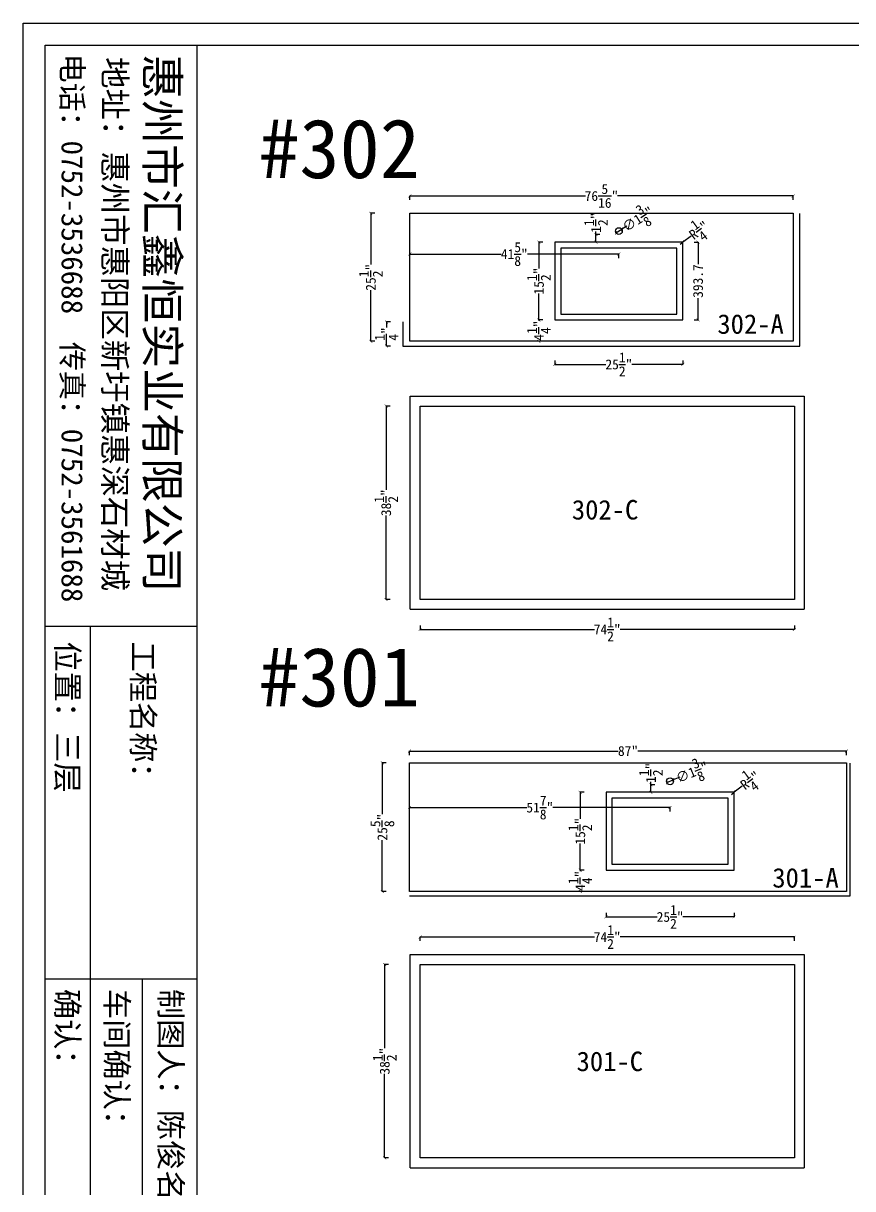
# Model space of a CAD drawing. Header units: millimetres. Extents: x 3183 to 64783, y -8707 to 2293.
# Drawn here: x 3183 to 7377, y -3600 to 2293 of the extents above; entities that cross this region are included whole.
import ezdxf
from ezdxf.lldxf.tags import DXFTag

# ---------------------------------------------------------------- set-up
doc = ezdxf.new("R2010")
doc.units = ezdxf.units.MM
for name, color, linetype in [('大样', 3, 'Continuous'), ('标注', 1, 'Continuous'), ('框', 4, 'Continuous'), ('编号', 6, 'Continuous')]:
    doc.layers.add(name, color=color, linetype=linetype)
doc.styles.get("Standard").update_dxf_attribs({"font": 'arial.ttf'})
doc.styles.add('样式 1', font='NSimSun.ttf')
tags = doc.linetypes.add('MB', pattern='A,0.5,-0.2,["MB",Standard,S=0.1,R=0,X=-0.1,Y=-0.05],-0.2', length=0.9).pattern_tags.tags
tags[6] = DXFTag(74, 10)
doc.linetypes.add('ZIGZAG', pattern='A,0.00254,-5.08,[131,ltypeshp.shx,S=5.08,R=0,X=-5.08,Y=0],-10.16,[131,ltypeshp.shx,S=5.08,R=180,X=5.08,Y=0],-5.08', length=20.32254)
doc.dimstyles.new('毫米', dxfattribs={"dimtxt": 50, "dimasz": 15, "dimexe": 1, "dimexo": 0.5, "dimtad": 0, "dimdec": 4, "dimdsep": 46, "dimtxsty": '样式 1', "dimblk": 'ARCHTICK', "dimcen": 2.5, "dimclrt": 1, "dimadec": 0, "dimazin": 0, "dimtfac": 1, "dimtdec": 4, "dimtmove": 0, "dimatfit": 3, "dimfxl": 20, "dimfxlon": 1, "dimtolj": 1, "dimarcsym": 0})
doc.dimstyles.new('英寸', dxfattribs={"dimtxt": 50, "dimasz": 15, "dimexe": 1, "dimexo": 0.5, "dimtad": 0, "dimdec": 4, "dimlfac": 0.03937, "dimlunit": 5, "dimtxsty": '样式 1', "dimblk": 'ARCHTICK', "dimcen": 2.5, "dimclrt": 1, "dimadec": 0, "dimazin": 0, "dimtfac": 1, "dimtdec": 4, "dimtmove": 0, "dimatfit": 3, "dimfxl": 20, "dimfxlon": 1, "dimtolj": 1, "dimarcsym": 0})

# ---------------------------------------------------------------- blocks, each defined once
blk = doc.blocks.new('框')
for p, q in [((20795, -6593.4), (20795, -7291.7)), ((20795, -6844.9), (26301.7, -6844.9)), ((19174.7, -7084.3), (24363.8, -7084.3))]:
    blk.add_line(p, q)
at = {"layer": '框'}
for p, q in [((16501.7, -6593.4), (26301.7, -6593.4)), ((19174.7, -6593.4), (19174.7, -7291.7))]:
    blk.add_line(p, q, dxfattribs=at)
for points in [[(16401.7, -391.7), (26401.7, -391.7), (26401.7, -7391.7), (16401.7, -7391.7)], [(16501.7, -491.7), (26301.7, -491.7), (26301.7, -7291.7), (16501.7, -7291.7)]]:
    blk.add_lwpolyline(points, close=True, dxfattribs=at)
at = {"layer": '框', "style": '样式 1'}
for s, height, p in [('惠州市汇鑫恒实业有限公司', 151.106, (16544.1, -6828.5)), ('地址：惠州市惠阳区新圩镇惠深石材城', 105.84, (16557.1, -7023.4)), ('电话：0752-3536688', 97.689, (16541.1, -7215.8)), ('传真：0752-3561688', 97.689, (17865.9, -7215.8))]:
    blk.add_text(s, height=height, dxfattribs=at).set_placement(p)
for tag, p in [('制图人：', (20840.1, -6764.8)), ('出图日期：', (22426.6, -6767.5)), ('图号：', (24401.3, -6776.7)), ('工程名称：', (19243.4, -6892.1)), ('车间确认：', (20840.1, -7012.5)), ('出货日期：', (22426.6, -7010.9)), ('工程编号：', (24384.7, -7131.5)), ('位置：', (19243.4, -7239.7)), ('确认：', (20840.1, -7240)), ('单位：', (22426.6, -7248.8))]:
    blk.add_attdef(tag, p, '', height=101.9, dxfattribs=at)
blk = doc.blocks.new('_ArchTick')
at = {"color": 0, "linetype": 'ByBlock', "const_width": 0.15}
blk.add_lwpolyline([(-0.5, -0.5), (0.5, 0.5)], dxfattribs=at)
blk = doc.blocks.new('*D9')
at = {"layer": 'Defpoints', "color": 0, "transparency": 16777216}
for p in [(5137, 1419.7), (5137, 1332.3), (7075.3, 1332.3)]:
    blk.add_point(p, dxfattribs=at)
at = {"layer": '标注', "color": 0, "lineweight": -2, "transparency": 16777216}
for p, q in [((5137, 1399.7), (5137, 1420.7)), ((5137, 1419.7), (6025.4, 1419.7)), ((7075.3, 1419.7), (6187, 1419.7)), ((7075.3, 1399.7), (7075.3, 1420.7))]:
    blk.add_line(p, q, dxfattribs=at)
at = {"layer": '标注', "color": 0, "lineweight": -2, "transparency": 16777216, "xscale": 15, "yscale": 15, "zscale": 15, "rotation": 180}
blk.add_blockref('_ArchTick', (5137, 1419.7), dxfattribs=at)
at = {"layer": '标注', "color": 0, "lineweight": -2, "transparency": 16777216, "xscale": 15, "yscale": 15, "zscale": 15}
blk.add_blockref('_ArchTick', (7075.3, 1419.7), dxfattribs=at)
at = {"layer": '标注', "color": 1, "transparency": 16777216, "insert": (6106.2, 1419.7), "char_height": 50, "attachment_point": 5, "style": '样式 1'}
blk.add_mtext('\\A1;76{\\H1x;\\S5/16;}"', dxfattribs=at)
blk = doc.blocks.new('*D10')
at = {"layer": 'Defpoints', "color": 0, "transparency": 16777216}
for p in [(4939.7, 1332.3), (5137, 1332.3), (5137, 684.6)]:
    blk.add_point(p, dxfattribs=at)
at = {"layer": '标注', "color": 0, "lineweight": -2, "transparency": 16777216}
for p, q in [((4959.7, 1332.3), (4938.7, 1332.3)), ((4939.7, 1332.3), (4939.7, 1073.6)), ((4939.7, 684.6), (4939.7, 943.3)), ((4959.7, 684.6), (4938.7, 684.6))]:
    blk.add_line(p, q, dxfattribs=at)
at = {"layer": '标注', "color": 0, "lineweight": -2, "transparency": 16777216, "xscale": 15, "yscale": 15, "zscale": 15}
for p, rotation in [((4939.7, 1332.3), 90), ((4939.7, 684.6), 270)]:
    blk.add_blockref('_ArchTick', p, dxfattribs=dict(at, rotation=rotation))
at = {"layer": '标注', "color": 1, "transparency": 16777216, "insert": (4939.7, 1008.4), "char_height": 50, "attachment_point": 5, "rotation": 90, "style": '样式 1'}
blk.add_mtext('\\A1;25{\\H1x;\\S1/2;}"', dxfattribs=at)
blk = doc.blocks.new('*D11')
at = {"layer": 'Defpoints', "color": 0, "transparency": 16777216}
for p in [(5870.4, 1186.2), (5789.7, 792.5), (5870.4, 792.5)]:
    blk.add_point(p, dxfattribs=at)
at = {"layer": '标注', "color": 0, "lineweight": -2, "transparency": 16777216}
for p, q in [((5809.7, 1186.2), (5788.7, 1186.2)), ((5789.7, 1186.2), (5789.7, 1052.3)), ((5789.7, 792.5), (5789.7, 926.5)), ((5809.7, 792.5), (5788.7, 792.5))]:
    blk.add_line(p, q, dxfattribs=at)
at = {"layer": '标注', "color": 0, "lineweight": -2, "transparency": 16777216, "xscale": 15, "yscale": 15, "zscale": 15}
for p, rotation in [((5789.7, 1186.2), 90), ((5789.7, 792.5), 270)]:
    blk.add_blockref('_ArchTick', p, dxfattribs=dict(at, rotation=rotation))
at = {"layer": '标注', "color": 1, "transparency": 16777216, "insert": (5789.7, 989.4), "char_height": 50, "attachment_point": 5, "rotation": 90, "style": '样式 1'}
blk.add_mtext('\\A1;15{\\H1x;\\S1/2;}"', dxfattribs=at)
blk = doc.blocks.new('*D12')
at = {"layer": 'Defpoints', "color": 0, "transparency": 16777216}
for p in [(5960, 792.5), (5789.7, 684.6), (5960, 684.6)]:
    blk.add_point(p, dxfattribs=at)
at = {"layer": '标注', "color": 0, "lineweight": -2, "transparency": 16777216}
for p, q in [((5809.7, 792.5), (5788.7, 792.5)), ((5789.7, 792.5), (5789.7, 787.9)), ((5809.7, 684.6), (5788.7, 684.6)), ((5789.7, 684.6), (5789.7, 689.2))]:
    blk.add_line(p, q, dxfattribs=at)
at = {"layer": '标注', "color": 0, "lineweight": -2, "transparency": 16777216, "xscale": 15, "yscale": 15, "zscale": 15}
for p, rotation in [((5789.7, 792.5), 90), ((5789.7, 684.6), 270)]:
    blk.add_blockref('_ArchTick', p, dxfattribs=dict(at, rotation=rotation))
at = {"layer": '标注', "color": 1, "transparency": 16777216, "insert": (5789.7, 738.6), "char_height": 50, "attachment_point": 5, "rotation": 90, "style": '样式 1'}
blk.add_mtext('\\A1;4{\\H1x;\\S1/4;}"', dxfattribs=at)
blk = doc.blocks.new('*D13')
at = {"layer": 'Defpoints', "color": 0, "transparency": 16777216}
for p in [(6078.4, 1224.3), (6194.3, 1224.3), (6194.3, 1186.2)]:
    blk.add_point(p, dxfattribs=at)
at = {"layer": '标注', "color": 0, "lineweight": -2, "transparency": 16777216}
for p, q in [((6078.4, 1224.3), (6078.4, 1239.3)), ((6098.4, 1224.3), (6077.4, 1224.3)), ((6098.4, 1186.2), (6077.4, 1186.2)), ((6078.4, 1186.2), (6078.4, 1224.3))]:
    blk.add_line(p, q, dxfattribs=at)
at = {"layer": '标注', "color": 0, "lineweight": -2, "transparency": 16777216, "xscale": 15, "yscale": 15, "zscale": 15}
for p, rotation in [((6078.4, 1224.3), 90), ((6078.4, 1186.2), 270)]:
    blk.add_blockref('_ArchTick', p, dxfattribs=dict(at, rotation=rotation))
at = {"layer": '标注', "color": 1, "transparency": 16777216, "insert": (6078.4, 1284.4), "char_height": 50, "attachment_point": 5, "rotation": 90, "style": '样式 1'}
blk.add_mtext('\\A1;1{\\H1x;\\S1/2;}"', dxfattribs=at)
blk = doc.blocks.new('*D14')
at = {"layer": 'Defpoints', "color": 0, "transparency": 16777216}
for p in [(5870.4, 901.5), (6518.1, 901.5), (6518.1, 568)]:
    blk.add_point(p, dxfattribs=at)
at = {"layer": '标注', "color": 0, "lineweight": -2, "transparency": 16777216}
for p, q in [((5870.4, 588), (5870.4, 567)), ((5870.4, 568), (6129.1, 568)), ((6518.1, 568), (6259.4, 568)), ((6518.1, 588), (6518.1, 567))]:
    blk.add_line(p, q, dxfattribs=at)
at = {"layer": '标注', "color": 0, "lineweight": -2, "transparency": 16777216, "xscale": 15, "yscale": 15, "zscale": 15, "rotation": 180}
blk.add_blockref('_ArchTick', (5870.4, 568), dxfattribs=at)
at = {"layer": '标注', "color": 0, "lineweight": -2, "transparency": 16777216, "xscale": 15, "yscale": 15, "zscale": 15}
blk.add_blockref('_ArchTick', (6518.1, 568), dxfattribs=at)
at = {"layer": '标注', "color": 1, "transparency": 16777216, "insert": (6194.3, 568), "char_height": 50, "attachment_point": 5, "style": '样式 1'}
blk.add_mtext('\\A1;25{\\H1x;\\S1/2;}"', dxfattribs=at)
blk = doc.blocks.new('*D15')
at = {"layer": 'Defpoints', "color": 0, "transparency": 16777216}
for p in [(6518.1, 1186.2), (6504.1, 1175.9)]:
    blk.add_point(p, dxfattribs=at)
at = {"layer": '标注', "color": 0, "lineweight": -2, "transparency": 16777216}
for p in [(6504.1, 1175.9), (6559.3, 1216.7)]:
    blk.add_line(p, (6518.1, 1186.2), dxfattribs=at)
at = {"layer": '标注', "color": 0, "lineweight": -2, "transparency": 16777216, "xscale": 15, "yscale": 15, "zscale": 15, "rotation": 216.4564858522119}
blk.add_blockref('_ArchTick', (6518.1, 1186.2), dxfattribs=at)
at = {"layer": '标注', "color": 1, "transparency": 16777216, "insert": (6599.1, 1246.1), "char_height": 50, "attachment_point": 5, "rotation": 36.45649, "style": '样式 1'}
blk.add_mtext('\\A1;R\\S1/4;"', dxfattribs=at)
blk = doc.blocks.new('*D16')
at = {"layer": 'Defpoints', "color": 0, "transparency": 16777216}
for p in [(6194.3, 1125.8), (5137, 1081.9), (6194.3, 792.5)]:
    blk.add_point(p, dxfattribs=at)
at = {"layer": '标注', "color": 0, "lineweight": -2, "transparency": 16777216}
for p, q in [((5137, 1105.8), (5137, 1126.8)), ((5137, 1125.8), (5599.5, 1125.8)), ((6194.3, 1125.8), (5731.8, 1125.8)), ((6194.3, 1105.8), (6194.3, 1126.8))]:
    blk.add_line(p, q, dxfattribs=at)
at = {"layer": '标注', "color": 0, "lineweight": -2, "transparency": 16777216, "xscale": 15, "yscale": 15, "zscale": 15, "rotation": 180}
blk.add_blockref('_ArchTick', (5137, 1125.8), dxfattribs=at)
at = {"layer": '标注', "color": 0, "lineweight": -2, "transparency": 16777216, "xscale": 15, "yscale": 15, "zscale": 15}
blk.add_blockref('_ArchTick', (6194.3, 1125.8), dxfattribs=at)
at = {"layer": '标注', "color": 1, "transparency": 16777216, "insert": (5665.6, 1125.8), "char_height": 50, "attachment_point": 5, "style": '样式 1'}
blk.add_mtext('\\A1;41{\\H1x;\\S5/8;}"', dxfattribs=at)
blk = doc.blocks.new('*D17')
at = {"layer": 'Defpoints', "color": 0, "transparency": 16777216}
for p in [(6209, 1251.1), (6179.5, 1232.5)]:
    blk.add_point(p, dxfattribs=at)
at = {"layer": '标注', "color": 0, "lineweight": -2, "transparency": 16777216}
for p in [(6179.5, 1232.5), (6234.4, 1267.1)]:
    blk.add_line(p, (6209, 1251.1), dxfattribs=at)
at = {"layer": '标注', "color": 0, "lineweight": -2, "transparency": 16777216, "xscale": 15, "yscale": 15, "zscale": 15}
for p, rotation in [((6179.5, 1232.5), 32.20272480954975), ((6209, 1251.1), 212.2027248095498)]:
    blk.add_blockref('_ArchTick', p, dxfattribs=dict(at, rotation=rotation))
at = {"layer": '标注', "color": 1, "transparency": 16777216, "insert": (6290.5, 1302.4), "char_height": 50, "attachment_point": 5, "rotation": 32.20272, "style": '样式 1'}
blk.add_mtext('\\A1;∅1{\\H1x;\\S3/8;}"', dxfattribs=at)
blk = doc.blocks.new('*D20')
at = {"layer": 'Defpoints', "color": 0, "transparency": 16777216}
for p in [(5189.2, -383.7), (7081.5, -383.7), (7081.5, -772)]:
    blk.add_point(p, dxfattribs=at)
at = {"layer": '标注', "color": 0, "lineweight": -2, "transparency": 16777216}
for p, q in [((5189.2, -752), (5189.2, -773)), ((7081.5, -752), (7081.5, -773)), ((5189.2, -772), (6070.6, -772)), ((7081.5, -772), (6200.1, -772))]:
    blk.add_line(p, q, dxfattribs=at)
at = {"layer": '标注', "color": 0, "lineweight": -2, "transparency": 16777216, "xscale": 15, "yscale": 15, "zscale": 15, "rotation": 180}
blk.add_blockref('_ArchTick', (5189.2, -772), dxfattribs=at)
at = {"layer": '标注', "color": 0, "lineweight": -2, "transparency": 16777216, "xscale": 15, "yscale": 15, "zscale": 15}
blk.add_blockref('_ArchTick', (7081.5, -772), dxfattribs=at)
at = {"layer": '标注', "color": 1, "transparency": 16777216, "insert": (6135.3, -772), "char_height": 50, "attachment_point": 5, "style": '样式 1'}
blk.add_mtext('\\A1;74{\\H1x;\\S1/2;}"', dxfattribs=at)
blk = doc.blocks.new('*D21')
at = {"layer": 'Defpoints', "color": 0, "transparency": 16777216}
for p in [(5017.2, 357.4), (5412.2, 357.4), (5412.2, -620.5)]:
    blk.add_point(p, dxfattribs=at)
at = {"layer": '标注', "color": 0, "lineweight": -2, "transparency": 16777216}
for p, q in [((5037.2, 357.4), (5016.2, 357.4)), ((5017.2, 357.4), (5017.2, -66.7)), ((5017.2, -620.5), (5017.2, -196.4)), ((5037.2, -620.5), (5016.2, -620.5))]:
    blk.add_line(p, q, dxfattribs=at)
at = {"layer": '标注', "color": 0, "lineweight": -2, "transparency": 16777216, "xscale": 15, "yscale": 15, "zscale": 15}
for p, rotation in [((5017.2, 357.4), 90), ((5017.2, -620.5), 270)]:
    blk.add_blockref('_ArchTick', p, dxfattribs=dict(at, rotation=rotation))
at = {"layer": '标注', "color": 1, "transparency": 16777216, "insert": (5017.2, -131.5), "char_height": 50, "attachment_point": 5, "rotation": 90, "style": '样式 1'}
blk.add_mtext('\\A1;38{\\H1x;\\S1/2;}"', dxfattribs=at)
blk = doc.blocks.new('*D41')
at = {"layer": 'Defpoints', "color": 0, "transparency": 16777216}
for p in [(7345.5, -1387.2), (5135.7, -1446.4), (7345.5, -1446.4)]:
    blk.add_point(p, dxfattribs=at)
at = {"layer": '标注', "color": 0, "lineweight": -2, "transparency": 16777216}
for p, q in [((5135.7, -1407.2), (5135.7, -1386.2)), ((5135.7, -1387.2), (6190.8, -1387.2)), ((7345.5, -1387.2), (6290.3, -1387.2)), ((7345.5, -1407.2), (7345.5, -1386.2))]:
    blk.add_line(p, q, dxfattribs=at)
at = {"layer": '标注', "color": 0, "lineweight": -2, "transparency": 16777216, "xscale": 15, "yscale": 15, "zscale": 15, "rotation": 180}
blk.add_blockref('_ArchTick', (5135.7, -1387.2), dxfattribs=at)
at = {"layer": '标注', "color": 0, "lineweight": -2, "transparency": 16777216, "xscale": 15, "yscale": 15, "zscale": 15}
blk.add_blockref('_ArchTick', (7345.5, -1387.2), dxfattribs=at)
at = {"layer": '标注', "color": 1, "transparency": 16777216, "insert": (6240.6, -1387.2), "char_height": 50, "attachment_point": 5, "style": '样式 1'}
blk.add_mtext('\\A1;87"', dxfattribs=at)
blk = doc.blocks.new('*D42')
at = {"layer": 'Defpoints', "color": 0, "transparency": 16777216}
for p in [(4998.1, -1446.4), (5236, -1446.4), (5236, -2097.2)]:
    blk.add_point(p, dxfattribs=at)
at = {"layer": '标注', "color": 0, "lineweight": -2, "transparency": 16777216}
for p, q in [((5018.1, -1446.4), (4997.1, -1446.4)), ((4998.1, -1446.4), (4998.1, -1706.2)), ((4998.1, -2097.2), (4998.1, -1837.4)), ((5018.1, -2097.2), (4997.1, -2097.2))]:
    blk.add_line(p, q, dxfattribs=at)
at = {"layer": '标注', "color": 0, "lineweight": -2, "transparency": 16777216, "xscale": 15, "yscale": 15, "zscale": 15}
for p, rotation in [((4998.1, -1446.4), 90), ((4998.1, -2097.2), 270)]:
    blk.add_blockref('_ArchTick', p, dxfattribs=dict(at, rotation=rotation))
at = {"layer": '标注', "color": 1, "transparency": 16777216, "insert": (4998.1, -1771.8), "char_height": 50, "attachment_point": 5, "rotation": 90, "style": '样式 1'}
blk.add_mtext('\\A1;25{\\H1x;\\S5/8;}"', dxfattribs=at)
blk = doc.blocks.new('*D43')
at = {"layer": 'Defpoints', "color": 0, "transparency": 16777216}
for p in [(6129.4, -1792.4), (6777.1, -1792.4), (6777.1, -2225.5)]:
    blk.add_point(p, dxfattribs=at)
at = {"layer": '标注', "color": 0, "lineweight": -2, "transparency": 16777216}
for p, q in [((6129.4, -2205.5), (6129.4, -2226.5)), ((6129.4, -2225.5), (6388.1, -2225.5)), ((6777.1, -2225.5), (6518.4, -2225.5)), ((6777.1, -2205.5), (6777.1, -2226.5))]:
    blk.add_line(p, q, dxfattribs=at)
at = {"layer": '标注', "color": 0, "lineweight": -2, "transparency": 16777216, "xscale": 15, "yscale": 15, "zscale": 15, "rotation": 180}
blk.add_blockref('_ArchTick', (6129.4, -2225.5), dxfattribs=at)
at = {"layer": '标注', "color": 0, "lineweight": -2, "transparency": 16777216, "xscale": 15, "yscale": 15, "zscale": 15}
blk.add_blockref('_ArchTick', (6777.1, -2225.5), dxfattribs=at)
at = {"layer": '标注', "color": 1, "transparency": 16777216, "insert": (6453.3, -2225.5), "char_height": 50, "attachment_point": 5, "style": '样式 1'}
blk.add_mtext('\\A1;25{\\H1x;\\S1/2;}"', dxfattribs=at)
blk = doc.blocks.new('*D44')
at = {"layer": 'Defpoints', "color": 0, "transparency": 16777216}
for p in [(5998.8, -1595.6), (6252.1, -1595.6), (6252.1, -1989.3)]:
    blk.add_point(p, dxfattribs=at)
at = {"layer": '标注', "color": 0, "lineweight": -2, "transparency": 16777216}
for p, q in [((6018.8, -1595.6), (5997.8, -1595.6)), ((5998.8, -1595.6), (5998.8, -1729.5)), ((5998.8, -1989.3), (5998.8, -1855.3)), ((6018.8, -1989.3), (5997.8, -1989.3))]:
    blk.add_line(p, q, dxfattribs=at)
at = {"layer": '标注', "color": 0, "lineweight": -2, "transparency": 16777216, "xscale": 15, "yscale": 15, "zscale": 15}
for p, rotation in [((5998.8, -1595.6), 90), ((5998.8, -1989.3), 270)]:
    blk.add_blockref('_ArchTick', p, dxfattribs=dict(at, rotation=rotation))
at = {"layer": '标注', "color": 1, "transparency": 16777216, "insert": (5998.8, -1792.4), "char_height": 50, "attachment_point": 5, "rotation": 90, "style": '样式 1'}
blk.add_mtext('\\A1;15{\\H1x;\\S1/2;}"', dxfattribs=at)
blk = doc.blocks.new('*D45')
at = {"layer": 'Defpoints', "color": 0, "transparency": 16777216}
for p in [(5998.8, -1989.3), (6240.6, -1989.3), (6240.6, -2097.2)]:
    blk.add_point(p, dxfattribs=at)
at = {"layer": '标注', "color": 0, "lineweight": -2, "transparency": 16777216}
for p, q in [((6018.8, -1989.3), (5997.8, -1989.3)), ((5998.8, -1989.3), (5998.8, -1993.9)), ((6018.8, -2097.2), (5997.8, -2097.2)), ((5998.8, -2097.2), (5998.8, -2092.6))]:
    blk.add_line(p, q, dxfattribs=at)
at = {"layer": '标注', "color": 0, "lineweight": -2, "transparency": 16777216, "xscale": 15, "yscale": 15, "zscale": 15}
for p, rotation in [((5998.8, -1989.3), 90), ((5998.8, -2097.2), 270)]:
    blk.add_blockref('_ArchTick', p, dxfattribs=dict(at, rotation=rotation))
at = {"layer": '标注', "color": 1, "transparency": 16777216, "insert": (5998.8, -2043.3), "char_height": 50, "attachment_point": 5, "rotation": 90, "style": '样式 1'}
blk.add_mtext('\\A1;4{\\H1x;\\S1/4;}"', dxfattribs=at)
blk = doc.blocks.new('*D46')
at = {"layer": 'Defpoints', "color": 0, "transparency": 16777216}
for p in [(6356.2, -1557.5), (6453.3, -1557.5), (6453.3, -1595.6)]:
    blk.add_point(p, dxfattribs=at)
at = {"layer": '标注', "color": 0, "lineweight": -2, "transparency": 16777216}
for p, q in [((6376.2, -1557.5), (6355.2, -1557.5)), ((6356.2, -1557.5), (6356.2, -1542.5)), ((6356.2, -1595.6), (6356.2, -1557.5)), ((6376.2, -1595.6), (6355.2, -1595.6))]:
    blk.add_line(p, q, dxfattribs=at)
at = {"layer": '标注', "color": 0, "lineweight": -2, "transparency": 16777216, "xscale": 15, "yscale": 15, "zscale": 15}
for p, rotation in [((6356.2, -1557.5), 90), ((6356.2, -1595.6), 270)]:
    blk.add_blockref('_ArchTick', p, dxfattribs=dict(at, rotation=rotation))
at = {"layer": '标注', "color": 1, "transparency": 16777216, "insert": (6356.2, -1497.4), "char_height": 50, "attachment_point": 5, "rotation": 90, "style": '样式 1'}
blk.add_mtext('\\A1;1{\\H1x;\\S1/2;}"', dxfattribs=at)
blk = doc.blocks.new('*D47')
at = {"layer": 'Defpoints', "color": 0, "transparency": 16777216}
for p in [(6437.1, -1546.6), (6469.4, -1533.4)]:
    blk.add_point(p, dxfattribs=at)
at = {"layer": '标注', "color": 0, "lineweight": -2, "transparency": 16777216}
for p in [(6503, -1519.6), (6437.1, -1546.6)]:
    blk.add_line(p, (6469.4, -1533.4), dxfattribs=at)
at = {"layer": '标注', "color": 0, "lineweight": -2, "transparency": 16777216, "xscale": 15, "yscale": 15, "zscale": 15}
for p, rotation in [((6469.4, -1533.4), 202.292158481154), ((6437.1, -1546.6), 22.29215848115404)]:
    blk.add_blockref('_ArchTick', p, dxfattribs=dict(at, rotation=rotation))
at = {"layer": '标注', "color": 1, "transparency": 16777216, "insert": (6564.3, -1494.5), "char_height": 50, "attachment_point": 5, "rotation": 22.29216, "style": '样式 1'}
blk.add_mtext('\\A1;∅1{\\H1x;\\S3/8;}"', dxfattribs=at)
blk = doc.blocks.new('*D59')
at = {"layer": 'Defpoints', "color": 0, "transparency": 16777216}
for p in [(7081.5, -2327.2), (5189.2, -2663.6), (7081.5, -2663.6)]:
    blk.add_point(p, dxfattribs=at)
at = {"layer": '标注', "color": 0, "lineweight": -2, "transparency": 16777216}
for p, q in [((5189.2, -2347.2), (5189.2, -2326.2)), ((5189.2, -2327.2), (6070.6, -2327.2)), ((7081.5, -2327.2), (6200.1, -2327.2)), ((7081.5, -2347.2), (7081.5, -2326.2))]:
    blk.add_line(p, q, dxfattribs=at)
at = {"layer": '标注', "color": 0, "lineweight": -2, "transparency": 16777216, "xscale": 15, "yscale": 15, "zscale": 15, "rotation": 180}
blk.add_blockref('_ArchTick', (5189.2, -2327.2), dxfattribs=at)
at = {"layer": '标注', "color": 0, "lineweight": -2, "transparency": 16777216, "xscale": 15, "yscale": 15, "zscale": 15}
blk.add_blockref('_ArchTick', (7081.5, -2327.2), dxfattribs=at)
at = {"layer": '标注', "color": 1, "transparency": 16777216, "insert": (6135.3, -2327.2), "char_height": 50, "attachment_point": 5, "style": '样式 1'}
blk.add_mtext('\\A1;74{\\H1x;\\S1/2;}"', dxfattribs=at)
blk = doc.blocks.new('*D60')
at = {"layer": 'Defpoints', "color": 0, "transparency": 16777216}
for p in [(5010, -2466), (5389.3, -2466), (5389.3, -3443.9)]:
    blk.add_point(p, dxfattribs=at)
at = {"layer": '标注', "color": 0, "lineweight": -2, "transparency": 16777216}
for p, q in [((5030, -2466), (5009, -2466)), ((5010, -2466), (5010, -2890.1)), ((5010, -3443.9), (5010, -3019.9)), ((5030, -3443.9), (5009, -3443.9))]:
    blk.add_line(p, q, dxfattribs=at)
at = {"layer": '标注', "color": 0, "lineweight": -2, "transparency": 16777216, "xscale": 15, "yscale": 15, "zscale": 15}
for p, rotation in [((5010, -2466), 90), ((5010, -3443.9), 270)]:
    blk.add_blockref('_ArchTick', p, dxfattribs=dict(at, rotation=rotation))
at = {"layer": '标注', "color": 1, "transparency": 16777216, "insert": (5010, -2955), "char_height": 50, "attachment_point": 5, "rotation": 90, "style": '样式 1'}
blk.add_mtext('\\A1;38{\\H1x;\\S1/2;}"', dxfattribs=at)
blk = doc.blocks.new('*D66')
at = {"layer": 'Defpoints', "color": 0, "transparency": 16777216}
for p in [(6407.8, 1186.2), (6594.6, 1186.2), (6407.8, 792.5)]:
    blk.add_point(p, dxfattribs=at)
at = {"layer": '标注', "color": 0, "lineweight": -2, "transparency": 16777216}
for p, q in [((6574.6, 1186.2), (6595.6, 1186.2)), ((6594.6, 1186.2), (6594.6, 1075.2)), ((6594.6, 792.5), (6594.6, 903.6)), ((6574.6, 792.5), (6595.6, 792.5))]:
    blk.add_line(p, q, dxfattribs=at)
at = {"layer": '标注', "color": 0, "lineweight": -2, "transparency": 16777216, "xscale": 15, "yscale": 15, "zscale": 15}
for p, rotation in [((6594.6, 1186.2), 90), ((6594.6, 792.5), 270)]:
    blk.add_blockref('_ArchTick', p, dxfattribs=dict(at, rotation=rotation))
at = {"layer": '标注', "color": 1, "transparency": 16777216, "insert": (6594.6, 989.4), "char_height": 50, "attachment_point": 5, "rotation": 90, "style": '样式 1'}
blk.add_mtext('\\A1;393.7', dxfattribs=at)
blk = doc.blocks.new('*D67')
at = {"layer": 'Defpoints', "color": 0, "transparency": 16777216}
for p in [(6453.3, -1672.6), (5135.7, -1891.9), (6453.3, -1989.3)]:
    blk.add_point(p, dxfattribs=at)
at = {"layer": '标注', "color": 0, "lineweight": -2, "transparency": 16777216}
for p, q in [((5135.7, -1692.6), (5135.7, -1671.6)), ((5135.7, -1672.6), (5729.2, -1672.6)), ((6453.3, -1672.6), (5859.8, -1672.6)), ((6453.3, -1692.6), (6453.3, -1671.6))]:
    blk.add_line(p, q, dxfattribs=at)
at = {"layer": '标注', "color": 0, "lineweight": -2, "transparency": 16777216, "xscale": 15, "yscale": 15, "zscale": 15, "rotation": 180}
blk.add_blockref('_ArchTick', (5135.7, -1672.6), dxfattribs=at)
at = {"layer": '标注', "color": 0, "lineweight": -2, "transparency": 16777216, "xscale": 15, "yscale": 15, "zscale": 15}
blk.add_blockref('_ArchTick', (6453.3, -1672.6), dxfattribs=at)
at = {"layer": '标注', "color": 1, "transparency": 16777216, "insert": (5794.5, -1672.6), "char_height": 50, "attachment_point": 5, "style": '样式 1'}
blk.add_mtext('\\A1;51{\\H1x;\\S7/8;}"', dxfattribs=at)
blk = doc.blocks.new('*D68')
at = {"layer": 'Defpoints', "color": 0, "transparency": 16777216}
for p in [(6763.1, -1606), (6777.1, -1595.6)]:
    blk.add_point(p, dxfattribs=at)
at = {"layer": '标注', "color": 0, "lineweight": -2, "transparency": 16777216}
for p in [(6818.3, -1565.1), (6763.1, -1606)]:
    blk.add_line(p, (6777.1, -1595.6), dxfattribs=at)
at = {"layer": '标注', "color": 0, "lineweight": -2, "transparency": 16777216, "xscale": 15, "yscale": 15, "zscale": 15, "rotation": 216.4564858522066}
blk.add_blockref('_ArchTick', (6777.1, -1595.6), dxfattribs=at)
at = {"layer": '标注', "color": 1, "transparency": 16777216, "insert": (6858.1, -1535.7), "char_height": 50, "attachment_point": 5, "rotation": 36.45649, "style": '样式 1'}
blk.add_mtext('\\A1;R\\S1/4;"', dxfattribs=at)
blk = doc.blocks.new('*D95')
at = {"layer": 'Defpoints', "color": 0, "transparency": 16777216}
for p in [(5102.4, 782.4), (5019.8, 660.9), (5102.4, 660.9)]:
    blk.add_point(p, dxfattribs=at)
at = {"layer": '标注', "color": 0, "lineweight": -2, "transparency": 16777216}
for p, q in [((5039.8, 782.4), (5018.8, 782.4)), ((5019.8, 782.4), (5019.8, 754.4)), ((5039.8, 660.9), (5018.8, 660.9)), ((5019.8, 660.9), (5019.8, 688.9))]:
    blk.add_line(p, q, dxfattribs=at)
at = {"layer": '标注', "color": 0, "lineweight": -2, "transparency": 16777216, "xscale": 15, "yscale": 15, "zscale": 15}
for p, rotation in [((5019.8, 782.4), 90), ((5019.8, 660.9), 270)]:
    blk.add_blockref('_ArchTick', p, dxfattribs=dict(at, rotation=rotation))
at = {"layer": '标注', "color": 1, "transparency": 16777216, "insert": (5019.8, 721.7), "char_height": 50, "attachment_point": 5, "rotation": 90, "style": '样式 1'}
blk.add_mtext('\\A1;\\S1/4;"', dxfattribs=at)

msp = doc.modelspace()

# ---------------------------------------------------------------- linework, layer by layer
for points in [[(5136.98984, 1332.28906), (7075.32784, 1332.28906), (7075.32784, 684.58906), (5136.98984, 684.58906)], [(5870.41484, 792.53906), (6518.11484, 792.53906), (6518.11484, 1186.23906), (5870.41484, 1186.23906)], [(5189.19534, 357.42159), (7081.49534, 357.42159), (7081.49534, -620.47841), (5189.19534, -620.47841)], [(5135.65008, -1446.35805), (7345.45008, -1446.35805), (7345.45008, -2097.23305), (5135.65008, -2097.23305)], [(6129.42508, -1989.28305), (6777.12508, -1989.28305), (6777.12508, -1595.58305), (6129.42508, -1595.58305)], [(5189.19534, -2466.03621), (7081.49534, -2466.03621), (7081.49534, -3443.93621), (5189.19534, -3443.93621)]]:
    msp.add_lwpolyline(points, close=True)
for centre in [(6194.26484, 1241.80156), (6453.27508, -1540.02055)]:
    msp.add_circle(centre, 17.4625)
at = {"layer": '大样', "linetype": 'MB', "ltscale": 400}
for p, q in [((5139.19534, -670.47841), (7131.49534, -670.47841)), ((5139.19534, -3493.93621), (7131.49534, -3493.93621))]:
    msp.add_line(p, q, dxfattribs=at)
at = {"layer": '大样', "linetype": 'ZIGZAG', "ltscale": 5}
for points in [[(5102.366, 782.44391), (5102.366, 660.93997), (7109.94592, 660.93997), (7109.94592, 1331.63961)], [(5139.19534, -670.47841), (5139.19534, 407.42159), (7131.49534, 407.42159), (7131.49534, -670.47841)], [(5135.65008, -2118.96712), (7363.9937, -2118.96712), (7363.9937, -1448.5316)], [(5139.19534, -3493.93621), (5139.19534, -2416.03621), (7131.49534, -2416.03621), (7131.49534, -3493.93621)]]:
    msp.add_lwpolyline(points, dxfattribs=at)
for points in [[(5900.41484, 822.53906), (6488.11484, 822.53906), (6488.11484, 1156.23906), (5900.41484, 1156.23906)], [(6159.42508, -1959.28305), (6747.12508, -1959.28305), (6747.12508, -1625.58305), (6159.42508, -1625.58305)]]:
    msp.add_lwpolyline(points, close=True, dxfattribs=at)

# ---------------------------------------------------------------- block references
at = {"layer": '框'}
ref = msp.add_blockref('框', (11313.73076, 20334.46211), dxfattribs=dict(at, xscale=1.1, yscale=1.1, zscale=1.1, rotation=270))
ref.add_attrib('确认：', '确认：', (3349.76545, -2589.67665), dxfattribs={"height": 112.081678, "rotation": 270, "style": '样式 1'})
ref.add_attrib('车间确认：', '车间确认：', (3599.934, -2589.67665), dxfattribs={"height": 112.081678, "rotation": 270, "style": '样式 1'})
ref.add_attrib('制图人：', '制图人：陈俊名', (3872.42278, -2589.67665), dxfattribs={"height": 112.081678, "rotation": 270, "style": '样式 1'})
ref.add_attrib('位置：', '位置：三层', (3350.11214, -833.3053), dxfattribs={"height": 112.081678, "rotation": 270, "style": '样式 1'})
ref.add_attrib('工程名称：', '工程名称：', (3732.40793, -833.3053), dxfattribs={"height": 112.081678, "rotation": 270, "style": '样式 1'})

# ---------------------------------------------------------------- texts
at = {"style": '样式 1'}
for s, p in [('#302', (4375.47693, 1509.70331)), ('#301', (4375.47693, -1161.70298))]:
    msp.add_text(s, height=298.833937, dxfattribs=at).set_placement(p)
at = {"layer": '编号', "style": '样式 1'}
for s, p in [('302-A', (6692.31087, 722.70842)), ('302-C', (5956.4927, -216.4111)), ('301-A', (6970.22592, -2077.5133)), ('301-C', (5980.40479, -3005.45761))]:
    msp.add_text(s, height=98.784974, dxfattribs=at).set_placement(p)

# ---------------------------------------------------------------- dimensions: what is measured, and where the dimension line sits
at = {"layer": '标注'}
for base, p1, p2, picture, middle in [((5136.98984, 1419.66287), (7075.32784, 1332.28906), (5136.98984, 1332.28906), '*D9', (6106.15884, 1419.66287)), ((6194.26484, 1125.81167), (5136.98984, 1081.88567), (6194.26484, 792.53906), '*D16', (5665.62734, 1125.81167)), ((6518.11484, 568.04321), (5870.41484, 901.49811), (6518.11484, 901.49811), '*D14', (6194.26484, 568.04321)), ((7081.49534, -772.03055), (5189.19534, -383.7322), (7081.49534, -383.7322), '*D20', (6135.34534, -772.03055)), ((7345.45008, -1387.22013), (5135.65008, -1446.35805), (7345.45008, -1446.35805), '*D41', (6240.55008, -1387.22013)), ((6453.27508, -1672.57909), (5135.65008, -1891.91871), (6453.27508, -1989.28305), '*D67', (5794.46258, -1672.57909)), ((6777.12508, -2225.45076), (6129.42508, -1792.43305), (6777.12508, -1792.43305), '*D43', (6453.27508, -2225.45076)), ((7081.49534, -2327.23789), (5189.19534, -2663.62734), (7081.49534, -2663.62734), '*D59', (6135.34534, -2327.23789))]:
    dim = msp.add_linear_dim(base=base, p1=p1, p2=p2, dimstyle='英寸', override={"dimpost": '"'}, dxfattribs=at)
    dim.commit()
    dim.dimension.update_dxf_attribs({"geometry": picture, "text_midpoint": middle})
for base, p1, p2, picture, middle in [((6078.42793, 1224.33906), (6194.26484, 1186.23906), (6194.26484, 1224.33906), '*D13', (6078.42793, 1284.37747)), ((4939.6549, 1332.28906), (5136.98984, 684.58906), (5136.98984, 1332.28906), '*D10', (4939.6549, 1008.43906)), ((5789.65693, 792.53906), (5870.41484, 1186.23906), (5870.41484, 792.53906), '*D11', (5789.65693, 989.38906)), ((5789.65693, 684.58906), (5960.00243, 792.53906), (5960.00243, 684.58906), '*D12', (5789.65693, 738.56406)), ((5017.15128, 357.42159), (5412.19385, -620.47841), (5412.19385, 357.42159), '*D21', (5017.15128, -131.52841)), ((6356.16314, -1557.48305), (6453.27508, -1595.58305), (6453.27508, -1557.48305), '*D46', (6356.16314, -1497.44464)), ((4998.05083, -1446.35805), (5236.04828, -2097.23305), (5236.04828, -1446.35805), '*D42', (4998.05083, -1771.79555)), ((5998.78093, -1595.58305), (6252.0626, -1989.28305), (6252.0626, -1595.58305), '*D44', (5998.78093, -1792.43305)), ((5998.78093, -1989.28305), (6240.55008, -2097.23305), (6240.55008, -1989.28305), '*D45', (5998.78093, -2043.25805)), ((5009.96618, -2466.03621), (5389.32412, -3443.93621), (5389.32412, -2466.03621), '*D60', (5009.96618, -2954.98621))]:
    dim = msp.add_linear_dim(base=base, p1=p1, p2=p2, angle=90, dimstyle='英寸', override={"dimpost": '"'}, dxfattribs=at)
    dim.commit()
    dim.dimension.update_dxf_attribs({"geometry": picture, "text_midpoint": middle})
dim = msp.add_diameter_dim_2p(p1=(6179.48863, 1232.49551), p2=(6209.04104, 1251.10762), dimstyle='英寸', override={"dimpost": '"'}, dxfattribs=at)
dim.commit()
dim.dimension.update_dxf_attribs({"geometry": '*D17', "text_midpoint": (6290.49947, 1302.41013)})
for center, mpoint, picture, middle in [((6504.0696, 1175.86263), (6518.11484, 1186.23906), '*D15', (6599.1396, 1246.09906)), ((6763.07985, -1605.95948), (6777.12508, -1595.58305), '*D68', (6858.14985, -1535.72305))]:
    dim = msp.add_radius_dim(center=center, mpoint=mpoint, text='R\\S1/4;"', dimstyle='英寸', override={"dimpost": '"'}, dxfattribs=at)
    dim.commit()
    dim.dimension.update_dxf_attribs({"geometry": picture, "text_midpoint": middle, "dimtype": 164})
dim = msp.add_linear_dim(base=(6594.59925, 1186.23906), p1=(6407.75946, 792.53906), p2=(6407.75946, 1186.23906), angle=90, dimstyle='毫米', dxfattribs=at)
dim.commit()
dim.dimension.update_dxf_attribs({"geometry": '*D66', "text_midpoint": (6594.59925, 989.38906)})
dim = msp.add_linear_dim(base=(5019.76105, 660.93997), p1=(5102.366, 782.44391), p2=(5102.366, 660.93997), angle=90, text='\\S1/4;"', dimstyle='英寸', override={"dimpost": '"'}, dxfattribs=at)
dim.commit()
dim.dimension.update_dxf_attribs({"geometry": '*D95', "text_midpoint": (5019.76105, 721.69194)})
dim = msp.add_diameter_dim_2p(p1=(6437.1177, -1546.64459), p2=(6469.43247, -1533.3965), dimstyle='英寸', override={"dimpost": '"'}, dxfattribs=at)
dim.commit()
dim.dimension.update_dxf_attribs({"geometry": '*D47', "text_midpoint": (6564.34319, -1494.48595), "dimtype": 163})

doc.saveas('drawing.dxf')
